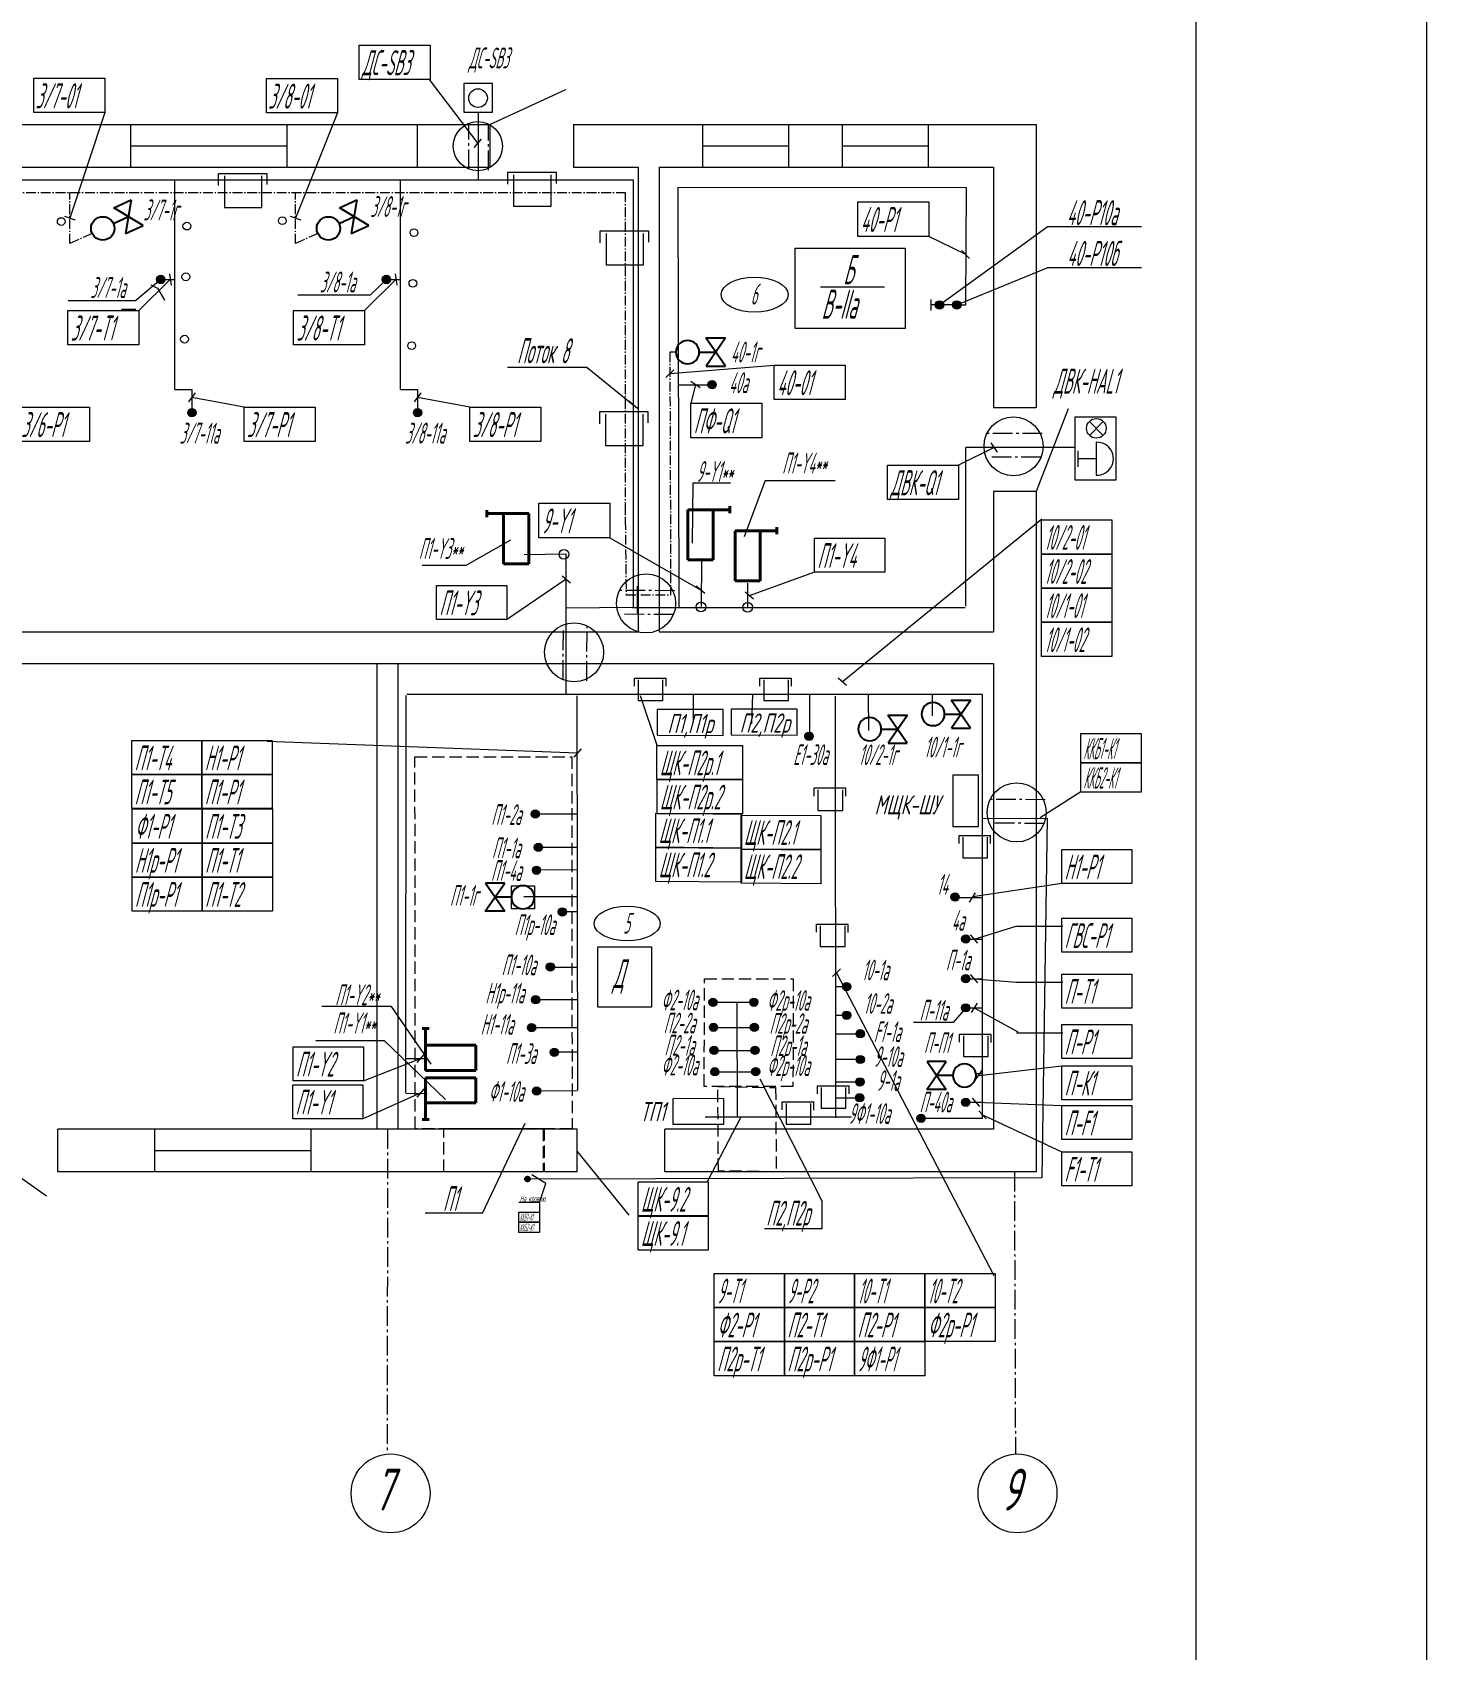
# Model space of a CAD drawing. Header units: millimetres. Extents: x -680 to 9204, y -4430 to 7779.
# Drawn here: x 5637 to 6204, y -3162 to -2504 of the extents above; entities that cross this region are included whole.
import ezdxf
from ezdxf.enums import TextEntityAlignment as Align

# ---------------------------------------------------------------- set-up
doc = ezdxf.new("R2010")
doc.units = ezdxf.units.MM
doc.linetypes.add('gost5', pattern=[7, 5, -2, 0])
doc.linetypes.add('gost6', pattern=[12, 8, -1.5, 1, -1.5])
doc.layers.get('Defpoints').update_dxf_attribs({"color": 33})
for name, color, linetype, lineweight in [('Арматура', 1, 'Continuous', 25), ('Выноска', 137, 'Continuous', 20), ('Датчики', 31, 'Continuous', 50), ('лампа', 6, 'Continuous', 50), ('Невидимая', 7, 'gost5', 25), ('оборудование', 7, 'Continuous', 40), ('Первичник', 210, 'Continuous', 25), ('Пн.кабель', 4, 'Continuous', 50), ('Рамка толстая', 7, 'Continuous', 60), ('Строительный', 7, 'Continuous', 25), ('Текст_КИП', 2, 'Continuous', 25), ('Эл.кабель', 2, 'Continuous', 50), ('ЭлектрооБорудование (Вновь)', 160, 'Continuous', 60)]:
    doc.layers.add(name, color=color, linetype=linetype, lineweight=lineweight)
for name, color, linetype in [('Осевая', 130, 'gost6'), ('ТЕКСТ', 2, 'Continuous'), ('Текст.', 51, 'Continuous')]:
    doc.layers.add(name, color=color, linetype=linetype)
doc.styles.add('Simplex', font='simplex.shx', dxfattribs={"width": 0.7, "oblique": 15})

# ---------------------------------------------------------------- blocks, each defined once
blk = doc.blocks.new('A$C1EE30751')
at = {"layer": 'Арматура', "linetype": 'ByBlock'}
for p, q in [((2.43, 2.83), (2.43, 0)), ((4.84, -1.65), (0, 1.68)), ((0, 1.68), (0, -1.68)), ((0, -1.68), (4.84, 1.66)), ((4.84, 1.66), (4.84, -1.65))]:
    blk.add_line(p, q, dxfattribs=at)
blk.add_circle((2.43, 4.83), 2, dxfattribs=at)
blk = doc.blocks.new('Конечник')
at = {"layer": 'оборудование', "color": 0}
for p, q in [((8067.69, -7992.4), (8068.54, -7992.4)), ((8068.12, -7997.4), (8068.12, -7992.4)), ((8068.12, -7994.4), (8074.12, -7994.4)), ((8074.12, -7994.4), (8074.12, -7997.4)), ((8074.12, -7997.4), (8068.12, -7997.4))]:
    blk.add_line(p, q, dxfattribs=at)

msp = doc.modelspace()

# ---------------------------------------------------------------- hatches: boundary and pattern name
at = {"layer": 'Первичник', "lineweight": 20}
h = msp.add_hatch(color=256, dxfattribs=at)
edge = h.paths.add_edge_path()
edge.add_arc((5689.477, -2605.009), 1.7, 0, 360)
h = msp.add_hatch(color=256, dxfattribs=at)
edge = h.paths.add_edge_path()
edge.add_arc((5781.277, -2605.009), 1.7, 0, 360)
h = msp.add_hatch(color=256, dxfattribs=at)
edge = h.paths.add_edge_path()
edge.add_arc((6006.224, -2615.345), 1.7, 0, 360)
h = msp.add_hatch(color=256, dxfattribs=at)
edge = h.paths.add_edge_path()
edge.add_arc((6013.28, -2615.345), 1.7, 0, 360)
h = msp.add_hatch(color=256, dxfattribs=at)
edge = h.paths.add_edge_path()
edge.add_arc((5913.721, -2647.802), 1.7, 0, 360)
h = msp.add_hatch(color=256, dxfattribs=at)
edge = h.paths.add_edge_path()
edge.add_arc((5702.134, -2659.192), 1.7, 0, 360)
h = msp.add_hatch(color=256, dxfattribs=at)
edge = h.paths.add_edge_path()
edge.add_arc((5793.934, -2659.192), 1.7, 0, 360)
h = msp.add_hatch(color=256, dxfattribs=at)
edge = h.paths.add_edge_path()
edge.add_arc((5953.196, -2790.79), 1.68, 0, 360)
h = msp.add_hatch(color=256, dxfattribs=at)
edge = h.paths.add_edge_path()
edge.add_arc((5841.851, -2822.45), 1.68, 0, 360)
h = msp.add_hatch(color=256, dxfattribs=at)
edge = h.paths.add_edge_path()
edge.add_arc((5843.088, -2836.01), 1.68, 0, 360)
h = msp.add_hatch(color=256, dxfattribs=at)
edge = h.paths.add_edge_path()
edge.add_arc((5842.302, -2845.321), 1.68, 0, 360)
h = msp.add_hatch(color=256, dxfattribs=at)
edge = h.paths.add_edge_path()
edge.add_arc((6012.569, -2856.194), 1.68, 0, 360)
h = msp.add_hatch(color=256, dxfattribs=at)
edge = h.paths.add_edge_path()
edge.add_arc((5852.801, -2862.249), 1.68, 0, 360)
h = msp.add_hatch(color=256, dxfattribs=at)
edge = h.paths.add_edge_path()
edge.add_arc((6016.915, -2873.294), 1.68, 0, 360)
h = msp.add_hatch(color=256, dxfattribs=at)
edge = h.paths.add_edge_path()
edge.add_arc((5847.937, -2884.628), 1.68, 0, 360)
h = msp.add_hatch(color=256, dxfattribs=at)
edge = h.paths.add_edge_path()
edge.add_arc((6016.915, -2889.422), 1.68, 0, 360)
h = msp.add_hatch(color=256, dxfattribs=at)
edge = h.paths.add_edge_path()
edge.add_arc((5968.427, -2892.66), 1.68, 0, 360)
h = msp.add_hatch(color=256, dxfattribs=at)
edge = h.paths.add_edge_path()
edge.add_arc((5841.969, -2898.014), 1.68, 0, 360)
h = msp.add_hatch(color=256, dxfattribs=at)
edge = h.paths.add_edge_path()
edge.add_arc((5914.088, -2899.018), 1.68, 0, 360)
h = msp.add_hatch(color=256, dxfattribs=at)
edge = h.paths.add_edge_path()
edge.add_arc((5930.716, -2899.018), 1.68, 0, 360)
h = msp.add_hatch(color=256, dxfattribs=at)
edge = h.paths.add_edge_path()
edge.add_arc((6016.915, -2901.284), 1.68, 0, 360)
h = msp.add_hatch(color=256, dxfattribs=at)
edge = h.paths.add_edge_path()
edge.add_arc((5840.315, -2909.377), 1.68, 0, 360)
h = msp.add_hatch(color=256, dxfattribs=at)
edge = h.paths.add_edge_path()
edge.add_arc((5914.297, -2909.221), 1.68, 0, 360)
h = msp.add_hatch(color=256, dxfattribs=at)
edge = h.paths.add_edge_path()
edge.add_arc((5930.925, -2909.221), 1.68, 0, 360)
h = msp.add_hatch(color=256, dxfattribs=at)
edge = h.paths.add_edge_path()
edge.add_arc((5968.427, -2904.3), 1.68, 0, 360)
h = msp.add_hatch(color=256, dxfattribs=at)
edge = h.paths.add_edge_path()
edge.add_arc((5973.981, -2911.826), 1.68, 0, 360)
h = msp.add_hatch(color=256, dxfattribs=at)
edge = h.paths.add_edge_path()
edge.add_arc((5849.543, -2919.377), 1.68, 0, 360)
h = msp.add_hatch(color=256, dxfattribs=at)
edge = h.paths.add_edge_path()
edge.add_arc((5914.541, -2918.574), 1.68, 0, 360)
h = msp.add_hatch(color=256, dxfattribs=at)
edge = h.paths.add_edge_path()
edge.add_arc((5931.169, -2918.574), 1.68, 0, 360)
h = msp.add_hatch(color=256, dxfattribs=at)
edge = h.paths.add_edge_path()
edge.add_arc((5973.985, -2922.303), 1.68, 0, 360)
h = msp.add_hatch(color=256, dxfattribs=at)
edge = h.paths.add_edge_path()
edge.add_arc((5914.839, -2927.279), 1.68, 0, 360)
h = msp.add_hatch(color=256, dxfattribs=at)
edge = h.paths.add_edge_path()
edge.add_arc((5931.467, -2927.279), 1.68, 0, 360)
h = msp.add_hatch(color=256, dxfattribs=at)
edge = h.paths.add_edge_path()
edge.add_arc((5842.347, -2935.127), 1.68, 0, 360)
h = msp.add_hatch(color=256, dxfattribs=at)
edge = h.paths.add_edge_path()
edge.add_arc((5973.85, -2931.406), 1.68, 0, 360)
h = msp.add_hatch(color=256, dxfattribs=at)
edge = h.paths.add_edge_path()
edge.add_arc((5973.719, -2937.879), 1.68, 0, 360)
h = msp.add_hatch(color=256, dxfattribs=at)
edge = h.paths.add_edge_path()
edge.add_arc((6016.915, -2939.711), 1.68, 0, 360)
h = msp.add_hatch(color=256, dxfattribs=at)
edge = h.paths.add_edge_path()
edge.add_arc((5998.746, -2946.25), 1.68, 0, 360)
at = {"layer": 'Первичник'}
h = msp.add_hatch(color=256, dxfattribs=at)
edge = h.paths.add_edge_path()
edge.add_arc((5838.637, -2970.924), 1, 0, 360)

# ---------------------------------------------------------------- linework, layer by layer
at = {"color": 1, "linetype": 'gost6', "lineweight": 20}
for p, q in [((5814.733, -2560.097), (5814.802, -2542.172)), ((5822.765, -2560.481), (5822.847, -2541.941)), ((6047.964, -2667.711), (6025.716, -2667.641)), ((6047.516, -2677.349), (6026.006, -2677.294)), ((5898.522, -2731.61), (5876.273, -2731.541)), ((5898.073, -2741.248), (5876.563, -2741.194)), ((5853.147, -2767.832), (5853.23, -2746.322)), ((5862.785, -2768.292), (5862.884, -2746.044)), ((6049.229, -2816.616), (6026.98, -2816.546)), ((6048.78, -2826.254), (6027.27, -2826.2))]:
    msp.add_line(p, q, dxfattribs=at)
at = {"lineweight": 20}
for p, q in [((5713.015, -2566.774), (5713.015, -2561.849)), ((5713.015, -2561.849), (5732.596, -2561.849)), ((5715.332, -2562.912), (5715.332, -2575.662)), ((5730.632, -2575.662), (5730.632, -2562.912)), ((5732.596, -2561.849), (5732.596, -2566.39)), ((5830.683, -2566.304), (5830.683, -2561.379)), ((5830.683, -2561.379), (5850.264, -2561.379)), ((5833, -2562.442), (5833, -2575.192)), ((5848.3, -2575.192), (5848.3, -2562.442)), ((5850.264, -2561.379), (5850.264, -2565.92)), ((5715.332, -2575.662), (5730.632, -2575.662)), ((5833, -2575.192), (5848.3, -2575.192)), ((5868.266, -2590.159), (5868.266, -2585.234)), ((5868.266, -2585.234), (5887.847, -2585.234)), ((5887.847, -2585.234), (5887.847, -2589.775)), ((5870.583, -2586.297), (5870.583, -2599.047)), ((5885.883, -2599.047), (5885.883, -2586.297)), ((5870.583, -2599.047), (5885.883, -2599.047)), ((6002.864, -2617.562), (6002.864, -2613.129)), ((6013.28, -2615.345), (6002.864, -2615.345)), ((5868.041, -2663.679), (5868.041, -2658.754)), ((5868.041, -2658.754), (5887.622, -2658.754)), ((5870.358, -2659.817), (5870.358, -2672.567)), ((5885.658, -2672.567), (5885.658, -2659.817)), ((5887.622, -2658.754), (5887.622, -2663.295)), ((5870.358, -2672.567), (5885.658, -2672.567)), ((5882.116, -2767.133), (5895.017, -2767.133)), ((5882.123, -2770.393), (5882.123, -2767.148)), ((5883.642, -2767.833), (5883.642, -2776.233)), ((5893.722, -2776.233), (5893.722, -2767.833)), ((5894.982, -2770.458), (5894.982, -2767.213)), ((5933.186, -2767.133), (5946.086, -2767.133)), ((5933.192, -2770.393), (5933.192, -2767.148)), ((5934.712, -2767.833), (5934.712, -2776.233)), ((5944.792, -2776.233), (5944.792, -2767.833)), ((5946.052, -2770.458), (5946.052, -2767.213)), ((5883.642, -2776.233), (5893.722, -2776.233)), ((5934.712, -2776.233), (5944.792, -2776.233)), ((5955.253, -2811.857), (5968.154, -2811.857)), ((5955.259, -2815.118), (5955.259, -2811.873)), ((5956.779, -2812.558), (5956.779, -2820.958)), ((5966.859, -2820.958), (5966.859, -2812.558)), ((5968.119, -2815.183), (5968.119, -2811.938)), ((5956.779, -2820.958), (5966.859, -2820.958)), ((6014.166, -2831.128), (6027.066, -2831.128)), ((6014.172, -2834.388), (6014.172, -2831.144)), ((6015.692, -2831.828), (6015.692, -2840.228)), ((6025.772, -2840.228), (6025.772, -2831.828)), ((6027.032, -2834.453), (6027.032, -2831.209)), ((6015.692, -2840.228), (6025.772, -2840.228)), ((5956.199, -2867.291), (5969.099, -2867.291)), ((5956.205, -2870.551), (5956.205, -2867.307)), ((5957.725, -2867.992), (5957.725, -2876.392)), ((5967.805, -2876.392), (5967.805, -2867.992)), ((5969.065, -2870.616), (5969.065, -2867.372)), ((5957.725, -2876.392), (5967.805, -2876.392)), ((6014.404, -2912.006), (6027.304, -2912.006)), ((6014.41, -2915.266), (6014.41, -2912.021)), ((6015.93, -2912.706), (6015.93, -2921.106)), ((6026.01, -2921.106), (6026.01, -2912.706)), ((6027.27, -2915.331), (6027.27, -2912.086)), ((6015.93, -2921.106), (6026.01, -2921.106)), ((5958.339, -2979.588), (5933.321, -2930.263)), ((5956.583, -2932.99), (5969.483, -2932.99)), ((5956.589, -2936.25), (5956.589, -2933.005)), ((5958.109, -2933.69), (5958.109, -2942.09)), ((5968.189, -2942.09), (5968.189, -2933.69)), ((5969.449, -2936.315), (5969.449, -2933.07)), ((5942.282, -2939.538), (5955.183, -2939.538)), ((5942.289, -2942.798), (5942.289, -2939.554)), ((5943.808, -2940.238), (5943.808, -2948.638)), ((5953.888, -2948.638), (5953.888, -2940.238)), ((5955.148, -2942.863), (5955.148, -2939.619)), ((5958.109, -2942.09), (5968.189, -2942.09)), ((5820.379, -2984.756), (5837.664, -2948.188)), ((5943.808, -2948.638), (5953.888, -2948.638)), ((5958.339, -2979.588), (5958.339, -2991.24)), ((5820.379, -2984.756), (5797.072, -2984.756)), ((5958.339, -2991.24), (5935.031, -2991.24))]:
    msp.add_line(p, q, dxfattribs=at)
at = {"color": 6, "lineweight": 20}
for p, q in [((5947.555, -2592.246), (5992.23, -2592.246)), ((5947.555, -2624.929), (5947.555, -2592.246)), ((5992.23, -2592.246), (5992.23, -2624.929)), ((5957.843, -2607.964), (5983.909, -2607.964)), ((5992.23, -2624.929), (5947.555, -2624.929)), ((5867.308, -2876.527), (5889.062, -2876.527)), ((5867.308, -2901.046), (5867.308, -2876.527)), ((5889.062, -2876.527), (5889.062, -2901.046)), ((5889.062, -2901.046), (5867.308, -2901.046))]:
    msp.add_line(p, q, dxfattribs=at)
at = {"lineweight": 20, "ltscale": 0.2}
for p, q in [((6072.87, -2668.414), (6067.207, -2662.751)), ((6072.87, -2662.751), (6067.207, -2668.414)), ((6062.601, -2681.275), (6062.601, -2674.747)), ((6070.017, -2671.223), (6070.017, -2684.571)), ((6070.017, -2677.897), (6062.542, -2677.897))]:
    msp.add_line(p, q, dxfattribs=at)
at = {"color": 3, "lineweight": 20, "ltscale": 0.2}
msp.add_line((5647.658, -2967.988), (5647.658, -2950.648), dxfattribs=at)
at = {"color": 3, "lineweight": 20}
msp.add_lwpolyline([(5824.35, -2525.311), (5812.682, -2525.311), (5812.682, -2536.979), (5824.35, -2536.979)], close=True, dxfattribs=at)
at = {"lineweight": 20, "ltscale": 0.2}
msp.add_lwpolyline([(6061.431, -2686.677), (6061.431, -2660.869), (6077.959, -2660.869), (6077.959, -2686.677)], close=True, dxfattribs=at)
at = {"lineweight": 20}
msp.add_lwpolyline([(5841.501, -2861.035), (5832.093, -2861.015), (5832.113, -2851.607), (5841.521, -2851.627)], close=True, dxfattribs=at)
at = {"color": 7, "lineweight": 20}
msp.add_circle((5818.524, -2531.233), 3.79, dxfattribs=at)
at = {"color": 4, "lineweight": 20}
for centre in [(5648.989, -2581.449), (5738.923, -2581.104)]:
    msp.add_circle(centre, 1.584, dxfattribs=at)
at = {"color": 2, "lineweight": 20, "true_color": 0xf1eb1f}
for centre in [(5700.088, -2583.296), (5792.447, -2585.953), (5699.67, -2603.927), (5792.029, -2606.585), (5699.15, -2629.292), (5791.508, -2631.95)]:
    msp.add_circle(centre, 1.584, dxfattribs=at)
at = {"lineweight": 20, "ltscale": 0.2}
msp.add_circle((6070.017, -2665.561), 4.004, dxfattribs=at)
at = {"color": 1, "lineweight": 20}
for centre in [(5853.443, -2716.832), (5909.228, -2738.211), (5928.184, -2738.353)]:
    msp.add_circle(centre, 1.975, dxfattribs=at)
at = {"lineweight": 20}
for centre in [(5782.964, -3098.786), (6037.964, -3098.786)]:
    msp.add_circle(centre, 16.043, dxfattribs=at)
at = {"lineweight": 20, "ltscale": 0.2}
msp.add_arc((6070.321, -2677.904), 6.674, 267.393647, 92.606353, dxfattribs=at)
at = {"layer": 'Defpoints', "lineweight": 20}
for p, q in [((5685.403, -2607.247), (5688.128, -2608.481)), ((5688.128, -2608.481), (5691.035, -2613.425)), ((5688.207, -2608.435), (5691.035, -2613.425)), ((5679.295, -2617.283), (5673.56, -2617.237))]:
    msp.add_line(p, q, dxfattribs=at)
at = {"layer": 'Defpoints', "lineweight": 20, "ltscale": 0.2}
msp.add_line((5883.424, -2740.741), (5883.424, -2729.787), dxfattribs=at)
at = {"layer": 'Defpoints', "lineweight": 20}
for centre, major_axis in [((5931.015, -2611.15), (-13.6, 0)), ((5879.184, -2867.023), (-13.44, 0))]:
    msp.add_ellipse(centre, major_axis=major_axis, ratio=0.525, dxfattribs=at)
at = {"layer": 'Выноска', "color": 3, "lineweight": 20}
for p, q in [((5798.658, -2523.629), (5818.446, -2549.681)), ((5816.948, -2551.385), (5819.943, -2547.976)), ((6016.876, -2594.846), (6001.9, -2587.457)), ((6015.318, -2593.195), (6018.433, -2596.496)), ((5693.35, -2605.009), (5680.609, -2617.599)), ((5693.027, -2602.763), (5693.672, -2607.255)), ((5785.15, -2605.009), (5772.409, -2617.599)), ((5784.827, -2602.763), (5785.472, -2607.255)), ((5862.918, -2640.818), (5830.492, -2640.818)), ((5862.931, -2640.803), (5881.622, -2656.037)), ((5703.431, -2651.114), (5700.799, -2654.811)), ((5795.231, -2651.114), (5792.599, -2654.811)), ((5907.035, -2647.802), (5905.098, -2655.356)), ((5908.924, -2649.058), (5905.146, -2646.545)), ((5723.39, -2656.894), (5702.115, -2652.962)), ((5815.19, -2656.894), (5793.915, -2652.962)), ((5883.337, -2657.524), (5879.908, -2654.55)), ((6028.407, -2673.301), (6014.025, -2680.505)), ((6027.152, -2671.41), (6029.662, -2675.191)), ((5872.114, -2710.034), (5909.027, -2731.257)), ((5830.166, -2743.342), (5854.371, -2726.802)), ((5856.188, -2728.603), (5852.8, -2725.665)), ((5910.741, -2732.744), (5907.313, -2729.77)), ((5955.396, -2724.088), (5928.832, -2733.646)), ((5930.526, -2735.115), (5927.138, -2732.177)), ((5891.379, -2794.635), (5884.56, -2774.363)), ((5858.94, -2797.628), (5732.753, -2793.008)), ((5860.41, -2795.934), (5857.471, -2799.322)), ((6063.657, -2813.481), (6047.197, -2823.96)), ((6020.706, -2854.539), (6018.259, -2858.297)), ((6055.954, -2850.73), (6019.78, -2856.194)), ((6020.331, -2873.294), (6037.479, -2868.083)), ((6037.566, -2868.12), (6056.429, -2868.12)), ((6021.834, -2874.958), (6018.828, -2871.63)), ((5966.013, -2885.461), (5962.724, -2888.51)), ((5964.368, -2886.985), (6028.325, -3010.131)), ((6021.834, -2891.086), (6018.828, -2887.757)), ((6020.331, -2889.422), (6037.727, -2890.787)), ((6037.566, -2890.87), (6056.429, -2890.87)), ((6021.599, -2899.435), (6019.063, -2903.133)), ((6020.331, -2901.284), (6038.048, -2910.996)), ((6037.566, -2911.417), (6056.429, -2911.417)), ((5796.57, -2920.197), (5793.632, -2923.586)), ((5771.96, -2930.98), (5795.101, -2921.891)), ((6023.589, -2926.448), (6021.052, -2930.146)), ((6022.422, -2928.788), (6055.954, -2924.843)), ((5771.564, -2946.392), (5795.101, -2935.92)), ((5796.57, -2934.226), (5793.632, -2937.614)), ((6022.689, -2941.355), (6019.64, -2938.066)), ((6021.165, -2939.711), (6055.954, -2941.048)), ((5911.894, -2971.909), (5925.509, -2945.644)), ((6025.272, -2946.435), (6022.223, -2943.146)), ((6023.748, -2944.791), (6055.954, -2959.895))]:
    msp.add_line(p, q, dxfattribs=at)
at = {"layer": 'Выноска', "color": 4, "lineweight": 20}
for p, q in [((5666.779, -2537.124), (5652.518, -2580.013)), ((5761.411, -2537.284), (5744.318, -2580.013)), ((5650.365, -2579.299), (5654.672, -2580.728)), ((5742.165, -2579.299), (5746.472, -2580.728)), ((5898.185, -2641.728), (5894.945, -2644.905)), ((5896.565, -2643.316), (5939.005, -2639.834)), ((6047.887, -2702.508), (5966.628, -2768.822)), ((5968.443, -2770.167), (5965.055, -2767.229))]:
    msp.add_line(p, q, dxfattribs=at)
at = {"layer": 'Выноска', "color": 6, "linetype": 'Continuous', "lineweight": 20}
for p, q in [((6006.224, -2615.345), (6050.069, -2583.629)), ((6088.45, -2583.629), (6050.069, -2583.629)), ((5689.477, -2605.009), (5679.394, -2613.494)), ((5781.277, -2605.009), (5774.821, -2611.253)), ((6013.28, -2615.345), (6050.069, -2600.205)), ((6088.45, -2600.205), (6050.069, -2600.205)), ((5745.24, -2611.253), (5774.821, -2611.253)), ((5651.863, -2613.494), (5679.394, -2613.494)), ((5905.852, -2687.77), (5905.604, -2712.309)), ((5905.852, -2687.77), (5921.245, -2687.77)), ((5935.379, -2686.738), (5926.746, -2709.639)), ((5935.379, -2686.738), (5963.771, -2686.738)), ((5831.739, -2711.016), (5813.84, -2721.282)), ((5795.828, -2721.282), (5813.84, -2721.282)), ((5754.963, -2900.621), (5783.355, -2900.621)), ((5783.234, -2900.75), (5799.296, -2924.142)), ((6011.782, -2907.236), (5995.596, -2907.236)), ((6016.915, -2901.284), (6011.782, -2907.236)), ((5752.556, -2914.511), (5780.351, -2914.511)), ((5780.331, -2914.524), (5805.256, -2938.569))]:
    msp.add_line(p, q, dxfattribs=at)
at = {"layer": 'Выноска', "color": 3}
for p, q in [((5846.123, -2972.769), (5840.42, -2969.252)), ((5843.573, -2980.461), (5846.123, -2972.769)), ((5843.573, -2980.461), (5835.077, -2980.461)), ((5843.573, -2980.461), (5843.573, -2984.379))]:
    msp.add_line(p, q, dxfattribs=at)
at = {"layer": 'Выноска', "color": 3, "lineweight": 20}
for points in [[(5770.16, -2509.64), (5799.045, -2509.64), (5799.045, -2523.648), (5770.16, -2523.648)], [(5973.015, -2573.449), (6001.9, -2573.449), (6001.9, -2587.457), (5973.015, -2587.457)], [(5651.724, -2617.599), (5680.609, -2617.599), (5680.609, -2631.607), (5651.724, -2631.607)], [(5743.524, -2617.599), (5772.409, -2617.599), (5772.409, -2631.607), (5743.524, -2631.607)], [(5631.59, -2656.894), (5660.475, -2656.894), (5660.475, -2670.902), (5631.59, -2670.902)], [(5723.39, -2656.894), (5752.275, -2656.894), (5752.275, -2670.902), (5723.39, -2670.902)], [(5815.19, -2656.894), (5844.075, -2656.894), (5844.075, -2670.902), (5815.19, -2670.902)], [(5905.098, -2655.356), (5933.983, -2655.356), (5933.983, -2669.364), (5905.098, -2669.364)], [(5985.14, -2680.505), (6014.025, -2680.505), (6014.025, -2694.513), (5985.14, -2694.513)], [(5843.229, -2696.026), (5872.114, -2696.026), (5872.114, -2710.034), (5843.229, -2710.034)], [(5955.396, -2710.245), (5983.941, -2710.245), (5983.941, -2724.088), (5955.396, -2724.088)], [(5801.658, -2729.484), (5830.204, -2729.484), (5830.204, -2743.328), (5801.658, -2743.328)], [(5677.665, -2792.557), (5706.21, -2792.557), (5706.21, -2806.4), (5677.665, -2806.4)], [(5706.21, -2792.557), (5734.756, -2792.557), (5734.756, -2806.4), (5706.21, -2806.4)], [(5891.32, -2794.561), (5926.073, -2794.616), (5926.073, -2808.459), (5891.32, -2808.405)], [(5677.665, -2806.4), (5706.21, -2806.4), (5706.21, -2820.243), (5677.665, -2820.243)], [(5706.21, -2806.4), (5734.756, -2806.4), (5734.756, -2820.243), (5706.21, -2820.243)], [(5891.325, -2808.467), (5926.064, -2808.471), (5926.064, -2822.314), (5891.325, -2822.31)], [(5677.781, -2820.391), (5706.326, -2820.391), (5706.326, -2834.234), (5677.781, -2834.234)], [(5706.326, -2820.391), (5734.871, -2820.391), (5734.871, -2834.234), (5706.326, -2834.234)], [(5890.868, -2822.152), (5925.669, -2822.443), (5925.669, -2836.286), (5890.868, -2835.995)], [(5925.503, -2822.884), (5957.941, -2823.043), (5957.941, -2836.886), (5925.503, -2836.727)], [(5677.781, -2834.234), (5706.326, -2834.234), (5706.326, -2848.077), (5677.781, -2848.077)], [(5706.326, -2834.234), (5734.871, -2834.234), (5734.871, -2848.077), (5706.326, -2848.077)], [(5890.872, -2836.057), (5925.633, -2836.317), (5925.633, -2850.16), (5890.872, -2849.9)], [(5925.507, -2836.79), (5957.941, -2837.065), (5957.941, -2850.908), (5925.507, -2850.633)], [(6055.954, -2836.887), (6084.499, -2836.887), (6084.499, -2850.73), (6055.954, -2850.73)], [(5677.781, -2848.077), (5706.326, -2848.077), (5706.326, -2861.92), (5677.781, -2861.92)], [(5706.326, -2848.077), (5734.871, -2848.077), (5734.871, -2861.92), (5706.326, -2861.92)], [(6055.954, -2864.802), (6084.499, -2864.802), (6084.499, -2878.645), (6055.954, -2878.645)], [(6055.954, -2887.553), (6084.499, -2887.553), (6084.499, -2901.396), (6055.954, -2901.396)], [(6055.954, -2908.1), (6084.499, -2908.1), (6084.499, -2921.943), (6055.954, -2921.943)], [(5743.327, -2917.111), (5771.872, -2917.111), (5771.872, -2930.954), (5743.327, -2930.954)], [(6055.954, -2924.843), (6084.499, -2924.843), (6084.499, -2938.686), (6055.954, -2938.686)], [(5743.13, -2932.58), (5771.675, -2932.58), (5771.675, -2946.423), (5743.13, -2946.423)], [(6055.954, -2941.048), (6084.499, -2941.048), (6084.499, -2954.891), (6055.954, -2954.891)], [(6055.954, -2959.895), (6084.499, -2959.895), (6084.499, -2973.738), (6055.954, -2973.738)], [(5883.64, -2972.079), (5912.185, -2972.079), (5912.185, -2985.922), (5883.64, -2985.922)], [(5883.645, -2985.985), (5912.19, -2985.985), (5912.19, -2999.828), (5883.645, -2999.828)], [(5914.631, -3009.38), (5943.176, -3009.38), (5943.176, -3023.223), (5914.631, -3023.223)], [(5943.176, -3009.38), (5971.721, -3009.38), (5971.721, -3023.223), (5943.176, -3023.223)], [(5971.721, -3009.38), (6000.266, -3009.38), (6000.266, -3023.223), (5971.721, -3023.223)], [(6000.266, -3009.38), (6028.811, -3009.38), (6028.811, -3023.223), (6000.266, -3023.223)], [(5914.631, -3023.223), (5943.176, -3023.223), (5943.176, -3037.066), (5914.631, -3037.066)], [(5943.176, -3023.223), (5971.721, -3023.223), (5971.721, -3037.066), (5943.176, -3037.066)], [(5971.721, -3023.223), (6000.266, -3023.223), (6000.266, -3037.066), (5971.721, -3037.066)], [(6000.266, -3023.223), (6028.811, -3023.223), (6028.811, -3037.066), (6000.266, -3037.066)], [(5914.631, -3037.066), (5943.176, -3037.066), (5943.176, -3050.909), (5914.631, -3050.909)], [(5943.176, -3037.066), (5971.721, -3037.066), (5971.721, -3050.909), (5943.176, -3050.909)], [(5971.721, -3037.066), (6000.266, -3037.066), (6000.266, -3050.909), (5971.721, -3050.909)]]:
    msp.add_lwpolyline(points, close=True, dxfattribs=at)
at = {"layer": 'Выноска', "color": 4, "lineweight": 20}
for points in [[(5637.894, -2523.116), (5666.779, -2523.116), (5666.779, -2537.124), (5637.894, -2537.124)], [(5732.527, -2523.276), (5761.411, -2523.276), (5761.411, -2537.284), (5732.527, -2537.284)], [(5939.005, -2639.834), (5967.89, -2639.834), (5967.89, -2653.842), (5939.005, -2653.842)], [(6047.785, -2702.84), (6076.33, -2702.84), (6076.33, -2716.683), (6047.785, -2716.683)], [(6047.785, -2716.683), (6076.33, -2716.683), (6076.33, -2730.526), (6047.785, -2730.526)], [(6047.784, -2730.626), (6076.329, -2730.626), (6076.329, -2744.469), (6047.784, -2744.469)], [(6047.784, -2744.469), (6076.329, -2744.469), (6076.329, -2758.312), (6047.784, -2758.312)]]:
    msp.add_lwpolyline(points, close=True, dxfattribs=at)
at = {"layer": 'Выноска', "color": 3}
for points in [[(6063.746, -2789.73), (6088.292, -2789.73), (6088.292, -2801.634), (6063.746, -2801.634)], [(6063.746, -2801.634), (6088.292, -2801.634), (6088.292, -2813.538), (6063.746, -2813.538)], [(5835.077, -2984.379), (5843.573, -2984.379), (5843.573, -2988.499), (5835.077, -2988.499)], [(5835.077, -2988.499), (5843.573, -2988.499), (5843.573, -2992.619), (5835.077, -2992.619)]]:
    msp.add_lwpolyline(points, close=True, dxfattribs=at)
at = {"layer": 'лампа', "color": 5, "lineweight": 20}
for centre, radius in [((5818.458, -2550.782), 10), ((6036.332, -2672.895), 12), ((5886.89, -2736.794), 12), ((5857.616, -2756.654), 12), ((6037.597, -2821.8), 12)]:
    msp.add_circle(centre, radius, dxfattribs=at)
at = {"layer": 'Невидимая', "lineweight": 20}
for points in [[(5856.754, -2950.49), (5792.914, -2950.49), (5792.879, -2799.12), (5856.719, -2799.12)], [(5910.629, -2889.518), (5946.717, -2889.45), (5946.628, -2933.229), (5910.54, -2933.297)], [(5916.056, -2933.346), (5939.588, -2933.697), (5939.827, -2967.988), (5916.295, -2967.637)], [(5804.625, -2950.308), (5845.425, -2950.308), (5845.425, -2967.988), (5804.625, -2967.988)], [(5804.674, -2950.49), (5844.994, -2950.49), (5844.994, -2967.962), (5804.674, -2967.962)]]:
    msp.add_lwpolyline(points, close=True, dxfattribs=at)
at = {"layer": 'Осевая', "color": 5, "lineweight": 20}
for p, q in [((5781.675, -2950.648), (5781.583, -3082.522)), ((6036.675, -2967.988), (6037.116, -3082.715))]:
    msp.add_line(p, q, dxfattribs=at)
at = {"layer": 'Первичник', "lineweight": 20}
for centre, radius in [((5689.477, -2605.009), 1.7), ((5781.277, -2605.009), 1.7), ((6006.224, -2615.345), 1.7), ((6013.28, -2615.345), 1.7), ((5913.721, -2647.802), 1.7), ((5702.134, -2659.192), 1.7), ((5793.934, -2659.192), 1.7), ((5953.196, -2790.79), 1.68), ((5841.851, -2822.45), 1.68), ((5843.088, -2836.01), 1.68), ((5842.302, -2845.321), 1.68), ((6012.569, -2856.194), 1.68), ((5852.801, -2862.249), 1.68), ((6016.915, -2873.294), 1.68), ((5847.937, -2884.628), 1.68), ((6016.915, -2889.422), 1.68), ((5968.427, -2892.66), 1.68), ((5841.969, -2898.014), 1.68), ((5914.088, -2899.018), 1.68), ((5930.716, -2899.018), 1.68), ((6016.915, -2901.284), 1.68), ((5840.315, -2909.377), 1.68), ((5914.297, -2909.221), 1.68), ((5930.925, -2909.221), 1.68), ((5968.427, -2904.3), 1.68), ((5973.981, -2911.826), 1.68), ((5849.543, -2919.377), 1.68), ((5914.541, -2918.574), 1.68), ((5931.169, -2918.574), 1.68), ((5973.985, -2922.303), 1.68), ((5914.839, -2927.279), 1.68), ((5931.467, -2927.279), 1.68), ((5842.347, -2935.127), 1.68), ((5973.85, -2931.406), 1.68), ((5973.719, -2937.879), 1.68), ((6016.915, -2939.711), 1.68), ((5998.746, -2946.25), 1.68)]:
    msp.add_circle(centre, radius, dxfattribs=at)
at = {"layer": 'Первичник'}
msp.add_circle((5838.637, -2970.924), 1, dxfattribs=at)
at = {"layer": 'Пн.кабель', "linetype": 'gost6', "lineweight": 20, "ltscale": 0.5}
for p, q in [((5082.659, -2569.609), (5878.367, -2569.609)), ((5652.518, -2590.418), (5652.518, -2569.609)), ((5744.318, -2590.418), (5744.318, -2569.609)), ((5878.367, -2569.609), (5878.367, -2702.72)), ((5661.549, -2586.243), (5652.518, -2590.418)), ((5753.349, -2586.243), (5744.318, -2590.418)), ((5896.541, -2634.576), (5896.877, -2733.245)), ((5898.984, -2634.576), (5896.541, -2634.576)), ((5878.367, -2696.865), (5878.763, -2733.266)), ((5878.703, -2733.245), (5896.877, -2733.245)), ((6023.521, -2928.185), (6020.871, -2928.185))]:
    msp.add_line(p, q, dxfattribs=at)
at = {"layer": 'Рамка толстая', "color": 18, "lineweight": 20, "true_color": 0x000000}
for p, q in [((6204.384, -2078.49), (6204.384, -3411.615)), ((6110.45, -2439.296), (6110.45, -3407.921))]:
    msp.add_line(p, q, dxfattribs=at)
at = {"layer": 'Строительный', "lineweight": 20, "ltscale": 0.6}
msp.add_line((5823.325, -2541.968), (5854.203, -2527.737), dxfattribs=at)
at = {"layer": 'Строительный', "lineweight": 20, "ltscale": 0.2}
for p, q in [((5128.025, -2541.968), (5823.325, -2541.968)), ((5677.125, -2541.968), (5677.125, -2559.308)), ((5740.705, -2541.968), (5740.705, -2559.308)), ((5793.745, -2541.968), (5793.745, -2559.308)), ((5823.325, -2541.968), (5823.325, -2559.308)), ((5857.325, -2541.968), (6045.515, -2541.968)), ((5857.325, -2541.968), (5857.325, -2559.308)), ((5909.855, -2541.968), (5909.855, -2559.308)), ((5944.875, -2541.968), (5944.875, -2559.308)), ((5966.635, -2541.968), (5966.635, -2559.308)), ((6001.655, -2541.968), (6001.655, -2559.308)), ((6045.515, -2541.968), (6045.515, -2657.213)), ((5677.125, -2550.638), (5740.705, -2550.638)), ((5909.855, -2550.638), (5944.875, -2550.638)), ((5966.635, -2550.638), (6001.655, -2550.638)), ((5128.025, -2559.308), (5823.325, -2559.308)), ((5857.325, -2559.308), (5883.675, -2559.308)), ((5883.675, -2559.308), (5883.675, -2748.348)), ((5892.175, -2559.308), (6028.175, -2559.308)), ((5892.175, -2559.308), (5892.175, -2748.348)), ((6028.175, -2559.308), (6028.175, -2657.213)), ((6045.515, -2657.213), (6028.175, -2657.213)), ((6058.633, -2657.659), (6045.515, -2691.213)), ((6028.175, -2691.213), (6028.175, -2748.348)), ((6045.515, -2691.213), (6028.175, -2691.213)), ((6045.515, -2691.213), (6045.515, -2712.107)), ((5892.175, -2707.548), (5892.175, -2748.348)), ((6028.175, -2707.548), (6028.175, -2712.107)), ((6028.175, -2712.107), (6028.175, -2748.348)), ((6045.515, -2712.107), (6045.515, -2967.988)), ((5588.725, -2748.348), (5883.675, -2748.348)), ((5892.175, -2748.348), (6028.175, -2748.348)), ((5588.725, -2761.268), (6028.175, -2761.268)), ((5777.425, -2761.608), (5777.425, -2950.648)), ((5785.925, -2761.608), (5785.925, -2950.648)), ((6028.175, -2761.268), (6028.175, -2950.648)), ((5858.798, -2950.648), (5647.658, -2950.648)), ((5647.658, -2967.988), (5647.658, -2950.648)), ((5687.098, -2967.988), (5687.098, -2950.648)), ((5750.678, -2967.988), (5750.678, -2950.648)), ((5858.798, -2967.988), (5858.798, -2950.648)), ((6028.175, -2950.648), (5894.498, -2950.648)), ((5894.498, -2967.988), (5894.498, -2950.648)), ((5616.718, -2959.318), (5643.017, -2977.728)), ((5687.098, -2959.318), (5750.678, -2959.318)), ((5858.822, -2959.778), (5879.841, -2985.662)), ((5858.798, -2967.988), (5647.658, -2967.988)), ((6045.515, -2967.988), (5894.498, -2967.988))]:
    msp.add_line(p, q, dxfattribs=at)
at = {"layer": 'Эл.кабель', "lineweight": 20}
for p, q in [((5818.516, -2536.979), (5818.531, -2564.537)), ((5077.559, -2564.509), (5881.622, -2564.509)), ((5695.179, -2649.7), (5695.179, -2564.509)), ((5786.979, -2649.7), (5786.979, -2564.509)), ((5881.622, -2564.509), (5881.622, -2699.609)), ((5899.729, -2567.493), (5900.183, -2738.373)), ((5899.729, -2567.493), (6017.24, -2567.537)), ((6016.927, -2615.345), (6017.24, -2567.537)), ((5689.477, -2605.009), (5695.179, -2605.009)), ((5781.277, -2605.009), (5786.979, -2605.009)), ((6014.98, -2615.345), (6016.927, -2615.345)), ((5695.179, -2649.7), (5702.134, -2649.7)), ((5702.134, -2649.7), (5702.134, -2659.192)), ((5786.979, -2649.7), (5793.934, -2649.7)), ((5793.934, -2649.7), (5793.934, -2659.192)), ((5899.796, -2647.802), (5913.721, -2647.802)), ((6017, -2737.852), (6016.927, -2673.301)), ((6061.431, -2673.301), (6016.927, -2673.301)), ((5881.622, -2699.609), (5881.622, -2738.325)), ((5837.273, -2716.844), (5854.265, -2716.559)), ((5854.265, -2716.559), (5854.204, -2773.928)), ((5909.386, -2719.064), (5909.271, -2738.099)), ((5928.184, -2728.52), (5928.184, -2738.353)), ((5854.215, -2738.535), (5881.622, -2738.325)), ((5881.328, -2738.389), (6016.632, -2738.389)), ((5789.168, -2935.92), (5789.31, -2774.211)), ((6023.756, -2773.89), (5789.574, -2773.858)), ((5859.123, -2934.774), (5858.862, -2774.385)), ((5906.102, -2785.091), (5906.183, -2773.861)), ((5929.858, -2785.715), (5930.251, -2773.861)), ((5953.429, -2790.776), (5953.507, -2773.925)), ((5964.025, -2946.011), (5963.882, -2774.466)), ((5977.471, -2788.463), (5977.376, -2773.907)), ((6003.397, -2782.508), (6003.397, -2774.001)), ((6023.748, -2946.25), (6023.754, -2773.882)), ((5859.07, -2822.468), (5841.851, -2822.45)), ((6023.634, -2824.323), (6050.174, -2824.135)), ((6050.088, -2824.194), (6047.861, -2970.414)), ((5858.923, -2836.01), (5843.088, -2836.01)), ((5858.81, -2845.209), (5842.302, -2845.321)), ((5837.091, -2855.979), (5858.831, -2855.979)), ((6012.732, -2856.418), (6023.911, -2856.418)), ((5858.598, -2862.249), (5852.801, -2862.249)), ((6016.915, -2873.294), (6023.748, -2873.294)), ((5847.937, -2884.747), (5858.709, -2884.747)), ((5964.26, -2892.66), (5968.427, -2892.66)), ((6016.915, -2889.422), (6023.748, -2889.422)), ((5859.183, -2898.003), (5841.969, -2898.014)), ((5914.088, -2899.018), (5930.716, -2899.018)), ((5924.052, -2945.472), (5923.974, -2899.018)), ((5964.26, -2904.3), (5968.427, -2904.3)), ((6016.915, -2901.284), (6023.748, -2901.284)), ((5859.123, -2909.412), (5840.315, -2909.377)), ((5914.297, -2909.221), (5930.925, -2909.221)), ((5964.391, -2911.826), (5973.981, -2911.826)), ((5858.715, -2919.377), (5849.543, -2919.377)), ((5914.541, -2918.574), (5931.169, -2918.574)), ((5789.341, -2921.876), (5797.133, -2921.876)), ((5914.839, -2927.279), (5931.467, -2927.279)), ((5973.985, -2922.303), (5964.395, -2922.303)), ((5964.26, -2931.406), (5973.85, -2931.406)), ((5789.189, -2935.981), (5797.811, -2936.118)), ((5858.97, -2935.081), (5842.347, -2935.127)), ((5964.13, -2937.879), (5973.719, -2937.879)), ((6016.915, -2939.711), (6023.748, -2939.711)), ((5910.962, -2945.609), (5970.392, -2945.576)), ((6023.748, -2946.25), (5998.746, -2946.25)), ((6047.823, -2970.482), (5838.354, -2970.967))]:
    msp.add_line(p, q, dxfattribs=at)
at = {"layer": 'Эл.кабель'}
msp.add_lwpolyline([(5847.173, -2959.857, 0, 2.386, 0), (5842.301, -2966.142, 0, 0, 0), (5838.637, -2970.924, 0, 0, 0)], format="xyseb", dxfattribs=at)
at = {"layer": 'ЭлектрооБорудование (Вновь)', "lineweight": 20, "ltscale": 10}
for p, q in [((5918.266, -2779.972), (5891.327, -2779.97)), ((5891.327, -2779.97), (5891.327, -2790.37)), ((5918.188, -2790.473), (5918.266, -2779.972)), ((5948.367, -2779.818), (5921.428, -2779.815)), ((5921.428, -2779.815), (5921.428, -2790.215)), ((5948.29, -2790.319), (5948.367, -2779.818)), ((5891.327, -2790.37), (5918.188, -2790.473)), ((5921.428, -2790.215), (5948.29, -2790.319)), ((6022.069, -2806.679), (6011.669, -2806.679)), ((6011.669, -2806.679), (6011.669, -2827.479)), ((6022.069, -2827.479), (6022.069, -2806.679)), ((6011.669, -2827.479), (6022.069, -2827.479)), ((5918.501, -2938.23), (5897.701, -2938.242)), ((5897.701, -2938.242), (5897.707, -2948.642)), ((5918.507, -2948.63), (5918.501, -2938.23)), ((5897.707, -2948.642), (5918.507, -2948.63))]:
    msp.add_line(p, q, dxfattribs=at)

# ---------------------------------------------------------------- block references
at = {"lineweight": 20}
for p, xscale, yscale, zscale, rotation in [((5678.734, -2584.673), 2.38, 2.38, 2.38, 114.8100855309056), ((5770.534, -2584.673), 2.38, 2.38, 2.38, 114.8100855309056), ((5915.241, -2628.791), -2.38, 2.38, 2.38, 90), ((6014.979, -2776.077), -2.351999999999999, 2.351999999999999, 2.351999999999999, 90), ((5989.219, -2782.196), -2.351999999999999, 2.351999999999999, 2.351999999999999, 90), ((5825.433, -2862.014), -2.351999999999999, 2.351999999999999, 2.351999999999999, 269.877609222995), ((6005.031, -2934.506), -2.351999999999999, 2.351999999999999, 2.351999999999999, 270)]:
    msp.add_blockref('A$C1EE30751', p, dxfattribs=dict(at, xscale=xscale, yscale=yscale, zscale=zscale, rotation=rotation))
at = {"layer": 'Датчики', "lineweight": 20, "yscale": 3.4, "zscale": 3.4}
for p, xscale, rotation in [((33095.075, 24732.928), 3.4, 270), ((-21352.034, 24731.36), -3.4, 90), ((33114.228, 24724.41), 3.4, 270), ((-21634.39, -30120.863), -3.4, 180)]:
    msp.add_blockref('Конечник', p, dxfattribs=dict(at, xscale=xscale, rotation=rotation))
at = {"layer": 'Датчики', "lineweight": 20, "xscale": 3.4, "yscale": 3.4, "zscale": 3.4}
msp.add_blockref('Конечник', (-21634.39, 24264.44), dxfattribs=at)

# ---------------------------------------------------------------- texts
at = {"color": 6, "lineweight": 20, "style": 'Simplex', "oblique": 15, "width": 0.4}
for s, height, p in [('Б', 11.9, (5967.085, -2606.938)), ('В-IIа', 11.9, (5958.221, -2621.011)), ('Д', 11.76, (5873.312, -2893.24))]:
    msp.add_text(s, height=height, dxfattribs=at).set_placement(p)
at = {"lineweight": 20, "style": 'Simplex', "oblique": 15, "width": 0.6}
for s, p in [('7', (5776.115, -3105.768)), ('9', (6031.115, -3105.768))]:
    msp.add_text(s, height=17, dxfattribs=at).set_placement(p)
at = {"layer": 'Defpoints', "lineweight": 20, "style": 'Simplex', "oblique": 15, "width": 0.4}
for s, height, p in [('6', 8.5, (5929.431, -2615.224)), ('5', 8.4, (5877.619, -2871.048))]:
    msp.add_text(s, height=height, dxfattribs=at).set_placement(p)
at = {"layer": 'ТЕКСТ', "lineweight": 20, "char_height": 7.8, "attachment_point": 5, "style": 'Simplex'}
for s, insert in [('{\\W0.6; \\PП1,П1р}', (5904.823, -2780.229)), ('{\\W0.6; \\PП2,П2р}', (5935.1, -2779.994)), ('{\\W0.6; \\PМЩК-ШУ}', (5992.95, -2813.258)), ('{\\W0.6; \\PТП1}', (5889.561, -2937.011))]:
    msp.add_mtext(s, dxfattribs=dict(at, insert=insert))
at = {"layer": 'Текст.', "lineweight": 20, "style": 'Simplex', "oblique": 15, "width": 0.4}
for s, p in [('П1', (5804.27, -2983.955)), ('П2,П2р', (5935.716, -2989.876))]:
    msp.add_text(s, height=10.08, dxfattribs=at).set_placement(p)
at = {"layer": 'Текст_КИП', "lineweight": 20, "style": 'Simplex', "oblique": 15}
for s, height, width, p in [('ДС-SВ3', 10.2, 0.4, (5771.306, -2521.916)), ('3/7-01', 10.2, 0.4, (5638.511, -2535.392)), ('3/8-01', 10.2, 0.4, (5733.143, -2535.552)), ('40-P1', 10.2, 0.4, (5974.161, -2585.725)), ('3/7-T1', 10.2, 0.4, (5652.87, -2629.875)), ('3/8-T1', 10.2, 0.4, (5744.67, -2629.875)), ('Поток 8', 10.2, 0.4, (5834.376, -2639.139)), ('40-01', 10.2, 0.4, (5940.151, -2652.11)), ('ДВК-HAL1', 10.2, 0.4, (6052.577, -2651.452)), ('ПФ-Q1', 10.2, 0.4, (5906.244, -2667.632)), ('3/6-P1', 10.2, 0.4, (5632.737, -2669.17)), ('3/7-P1', 10.2, 0.4, (5724.537, -2669.17)), ('3/8-P1', 10.2, 0.4, (5816.337, -2669.17)), ('ДВК-Q1', 10.2, 0.4, (5986.287, -2692.781)), ('9-Y1', 10.2, 0.4, (5844.375, -2708.302)), ('10/2-01', 10.08, 0.35, (6048.917, -2714.971)), ('П1-Y4', 10.08, 0.4, (5956.529, -2722.376)), ('10/2-02', 10.08, 0.35, (6048.917, -2728.814)), ('П1-Y3', 10.08, 0.4, (5802.791, -2741.616)), ('10/1-01', 10.08, 0.35, (6048.917, -2742.757)), ('10/1-02', 10.08, 0.35, (6048.917, -2756.6)), ('П1-Т4', 10.08, 0.4, (5678.798, -2804.688)), ('Н1-Р1', 10.08, 0.4, (5707.343, -2804.688)), ('ЩК-П2р.1', 10.08, 0.4, (5892.453, -2806.693)), ('П1-Т5', 10.08, 0.4, (5678.798, -2818.531)), ('П1-Р1', 10.08, 0.4, (5707.343, -2818.531)), ('ЩК-П2р.2', 10.08, 0.4, (5892.458, -2820.598)), ('Ф1-Р1', 10.08, 0.4, (5678.914, -2832.522)), ('П1-Т3', 10.08, 0.4, (5707.459, -2832.522)), ('ЩК-П1.1', 10.08, 0.4, (5892.001, -2834.283)), ('ЩК-П2.1', 10.08, 0.4, (5926.636, -2835.015)), ('Н1р-Р1', 10.08, 0.4, (5678.914, -2846.365)), ('П1-Т1', 10.08, 0.4, (5707.459, -2846.365)), ('ЩК-П1.2', 10.08, 0.4, (5892.005, -2848.189)), ('ЩК-П2.2', 10.08, 0.4, (5926.64, -2848.921)), ('Н1-P1', 10.08, 0.4, (6057.087, -2849.018)), ('П1р-Р1', 10.08, 0.4, (5678.914, -2860.208)), ('П1-Т2', 10.08, 0.4, (5707.459, -2860.208)), ('ГВС-P1', 10.08, 0.4, (6057.087, -2876.934)), ('П-T1', 10.08, 0.4, (6057.087, -2899.684)), ('П-P1', 10.08, 0.4, (6057.087, -2920.231)), ('П1-Y2', 10.08, 0.4, (5744.46, -2929.242)), ('П-К1', 10.08, 0.4, (6057.087, -2936.975)), ('П1-Y1', 10.08, 0.4, (5744.262, -2944.711)), ('П-F1', 10.08, 0.4, (6057.087, -2953.179)), ('F1-Т1', 10.08, 0.4, (6057.087, -2972.026)), ('ЩК-9.2', 10.08, 0.4, (5884.773, -2984.21)), ('ЩК-9.1', 10.08, 0.4, (5884.777, -2998.116)), ('9-T1', 10.08, 0.35, (5915.763, -3021.511)), ('9-P2', 10.08, 0.35, (5944.309, -3021.511)), ('10-T1', 10.08, 0.35, (5972.854, -3021.511)), ('10-T2', 10.08, 0.35, (6001.399, -3021.511)), ('Ф2-Р1', 10.08, 0.4, (5915.763, -3035.354)), ('П2-Т1', 10.08, 0.4, (5944.309, -3035.354)), ('П2-Р1', 10.08, 0.4, (5972.854, -3035.354)), ('Ф2р-Р1', 10.08, 0.4, (6001.399, -3035.354)), ('П2р-Т1', 10.08, 0.4, (5915.763, -3049.198)), ('П2р-Р1', 10.08, 0.4, (5944.309, -3049.198)), ('9Ф1-P1', 10.08, 0.35, (5972.854, -3049.198))]:
    msp.add_text(s, height=height, dxfattribs=dict(at, width=width)).set_placement(p)
at = {"layer": 'Текст_КИП', "lineweight": 20, "style": 'Simplex', "oblique": 15, "width": 0.4}
for s, height, p in [('ДС-SВ3', 8.5, (5822.836, -2519.151)), ('3/7-1а', 8.5, (5667.942, -2612.532)), ('3/8-1а', 8.5, (5761.319, -2610.291)), ('40а', 8.5, (5924.383, -2651.246)), ('3/7-11а', 8.5, (5705.121, -2671.764)), ('3/8-11а', 8.5, (5796.921, -2671.764)), ('Е1-30а', 8.4, (5953.71, -2802.495)), ('П1-2а', 8.4, (5829.926, -2826.886)), ('П1-1а', 8.4, (5829.926, -2840.422)), ('П1-4а', 8.4, (5829.926, -2849.667)), ('14', 8.4, (6007.349, -2855.245)), ('4а', 8.4, (6013.684, -2869.909)), ('П1р-10а', 8.4, (5841.534, -2871.712)), ('П1-10а', 8.4, (5835.028, -2888.037)), ('П-1а', 8.4, (6013.684, -2886.036)), ('10-1а', 8.4, (5980.067, -2890.095)), ('Н1р-11а', 8.4, (5829.337, -2899.515)), ('Ф2-10а', 8.4, (5900.384, -2902.283)), ('Ф2р-10а', 8.4, (5944.622, -2902.499)), ('10-2а', 8.4, (5981.062, -2903.723)), ('П-11а', 8.4, (6003.849, -2906.472)), ('Н1-11а', 8.4, (5826.176, -2912.16)), ('П2-2а', 8.4, (5900.384, -2911.641)), ('П2р-2а', 8.4, (5944.622, -2911.857)), ('F1-1а', 8.4, (5984.939, -2915.225)), ('П2-1а', 8.4, (5900.384, -2920.684)), ('П2р-1а', 8.4, (5944.622, -2920.901)), ('П-П1', 8.4, (6005.084, -2919.681)), ('П1-3а', 8.4, (5835.979, -2924.095)), ('Ф2-10а', 8.4, (5900.384, -2928.795)), ('Ф2р-10а', 8.4, (5944.622, -2929.012)), ('9-10а', 8.4, (5985.241, -2925.316)), ('9-1а', 8.4, (5985.208, -2935.068)), ('Ф1-10а', 8.4, (5829.926, -2939.515)), ('9Ф1-10а', 8.4, (5977.573, -2948.482)), ('П-40а', 8.4, (6004.598, -2943.809))]:
    msp.add_text(s, height=height, dxfattribs=at).set_placement(p, align=Align.CENTER)
for s, height, p in [('3/8-1г', 8.5, (5781.837, -2575.337)), ('3/7-1г', 8.5, (5689.458, -2576.72)), ('40-Р10а', 10.2, (6068.253, -2577.832)), ('40-Р10б', 10.2, (6068.253, -2594.408)), ('40-1г', 8.5, (5927.127, -2634.5)), ('П1-Y4**', 8.5, (5951.224, -2679.662)), ('9-Y1**', 8.5, (5914.694, -2683.115)), ('П1-Y3**', 8.5, (5803.32, -2714.417)), ('10/2-1г', 8.4, (5981.088, -2798.314)), ('10/1-1г', 8.4, (6007.437, -2795.197)), ('П1-1г', 8.4, (5812.721, -2855.533)), ('П1-Y2**', 8.5, (5769.302, -2895.966)), ('П1-Y1**', 8.5, (5768.193, -2907.459))]:
    msp.add_text(s, height=height, dxfattribs=at).set_placement(p, align=Align.MIDDLE)
at = {"layer": 'Текст_КИП', "style": 'Simplex', "oblique": 15, "width": 0.3}
for s, height, p in [('ККБ1-К1', 8.6677, (6064.72, -2800.162)), ('ККБ2-К1', 8.6677, (6064.72, -2812.066)), ('ККБ1-К1', 3, (5835.414, -2987.989)), ('ККБ2-К1', 3, (5835.414, -2992.109))]:
    msp.add_text(s, height=height, dxfattribs=at).set_placement(p)
at = {"layer": 'Текст_КИП', "style": 'Simplex', "oblique": 15, "width": 0.5}
msp.add_text('На кровлю.', height=2.5, rotation=359.810086, dxfattribs=at).set_placement((5835.539, -2980.136))

doc.saveas('drawing.dxf')
